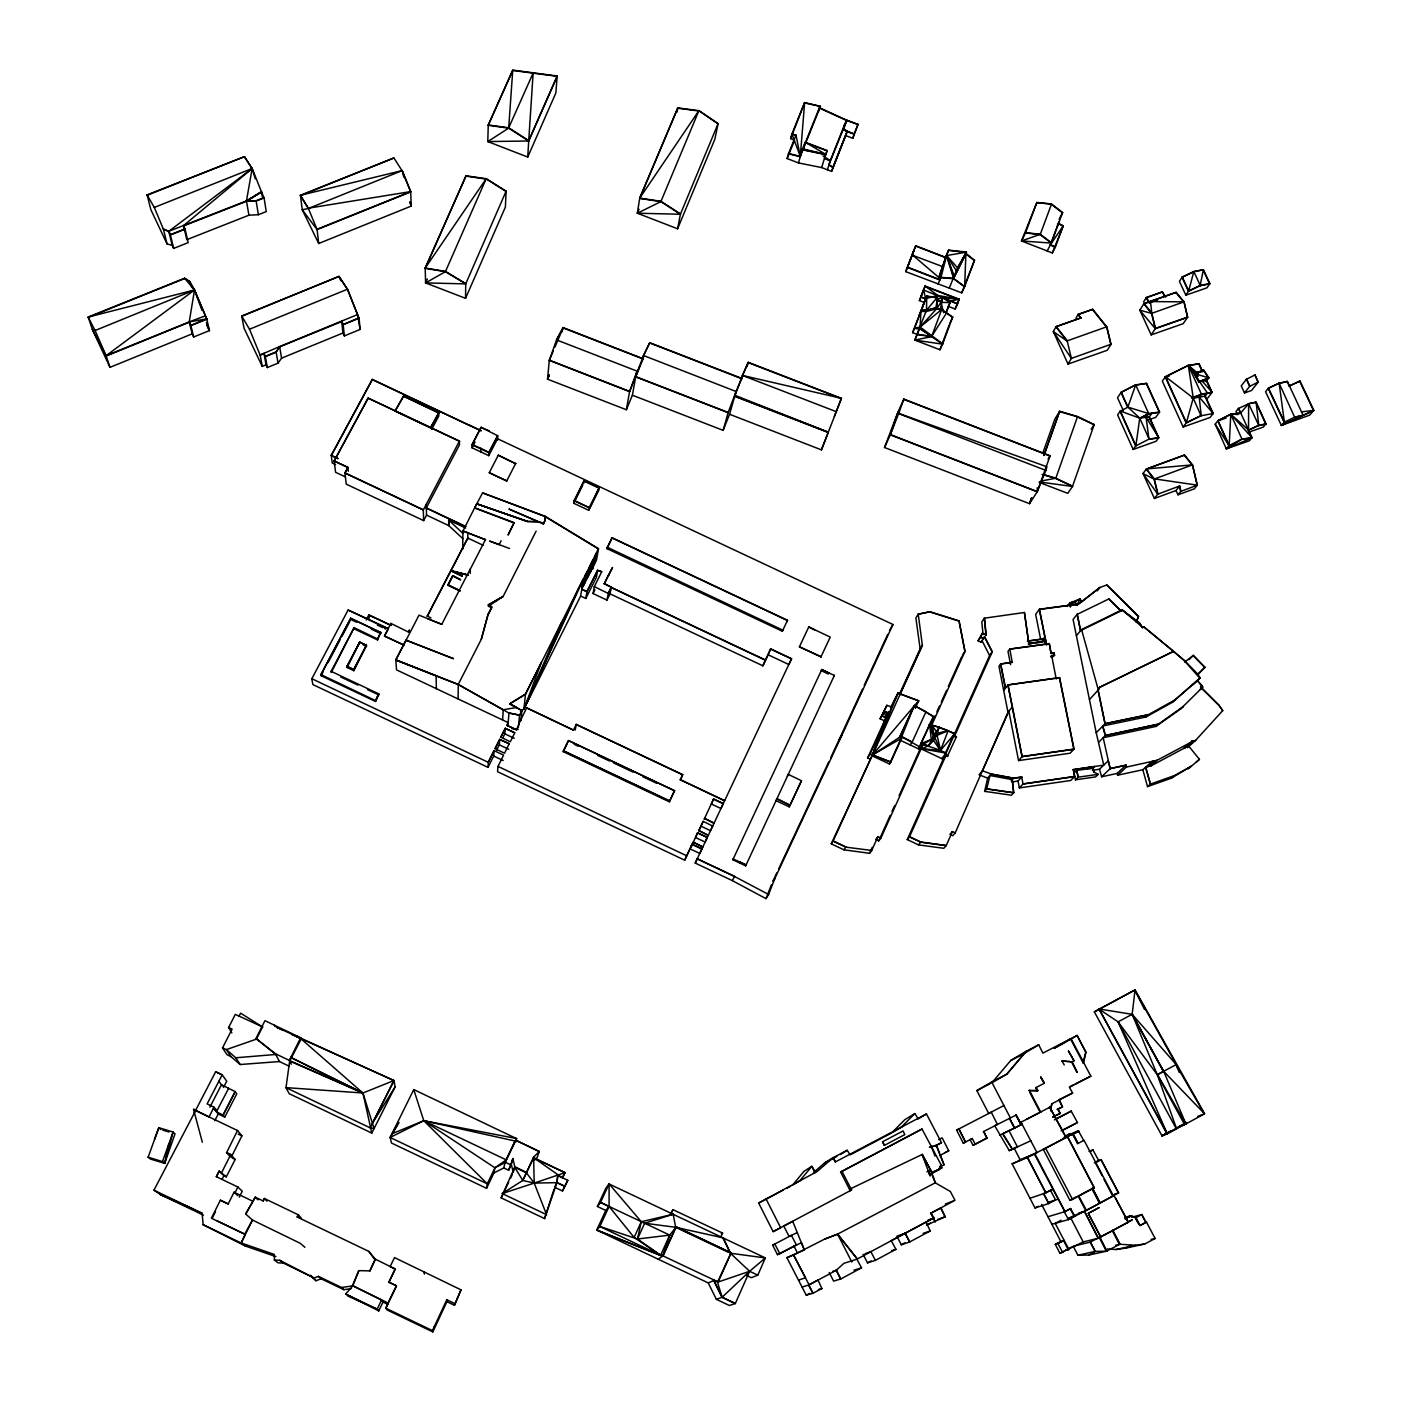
<?xml version="1.0" encoding="UTF-8"?>
<svg xmlns="http://www.w3.org/2000/svg" width="1402" height="1402" viewBox="0 0 1402 1402"><rect width="100%" height="100%" fill="white"/><g stroke="black" fill="none" stroke-linecap="round" stroke-linejoin="round"><path stroke-width="1.5" d="M460.487 579.587L452.723 575.696L460.487 579.815L452.723 575.942L447.921 584.985L460.031 590.873M952.554 317.36L941.601 309.754L936.483 309.071L937.219 297.434L926.74 296.102L912.614 332.642L916.996 334.307L926.512 310.21L937.219 297.434L936.273 299.607L941.268 301.71L942.687 297.767L959.143 299.204L957.461 304.006L942.687 297.767L957.601 303.708L955.148 309.001L948.348 306.372L946.087 312.418M459.47 441.332L368.078 398.098L459.47 441.052L459.435 444.942L426.331 507.91L465.692 526.469M458.139 698.967L458.261 684.386L481.324 639.259L487.984 615.057L491.804 607.592L488.334 606.295L488.404 604.718L503.143 596.446L536.142 531.113M506.104 191.163L465.727 283.887L445.398 271.69L425.227 268.343L466.06 175.793L486.179 178.737L506.104 191.163L505.403 207.023L465.552 298.328L425.577 282.906L425.209 268.027L466.06 175.793M462.292 576.134L450.971 570.544L468.233 575.048L450.971 570.894L462.292 576.134L450.971 570.544M462.695 549.286L462.923 530.832L485.53 539.735L462.923 531.078L474.682 507.752L514.148 522.648L508.172 534.845L514.148 522.648M465.552 298.328L465.727 283.59L445.38 271.375L425.209 268.027L486.179 178.737L506.087 191.496M467.742 539.157L467.865 532.707M481.026 430.87L372.354 379.399L331.258 455.317L332.256 463.046L335.569 464.605M921.657 309.579L926.512 310.21L926.74 296.102L918.958 315.818M842.006 734.963L892.969 624.486L497.57 438.773L488.755 455.65L472.018 447.781L472.088 444.522L481.131 427.277L497.71 435.794L488.877 452.688L472.088 444.784L481.131 427.277M470.196 573.436L470.283 568.984L441.77 624.328L419.023 615.163L395.785 660.062L458.261 684.597L503.3 709.955M454.493 1303.474L446.8 1299.724L446.923 1301.669L454.458 1305.28L460.995 1289.858L394.523 1257.594L390.106 1266.602L395.364 1269.09L388.862 1282.269L396.538 1285.949L385.865 1308.241L432.429 1330.603L432.832 1331.9L387.232 1310.011L385.883 1308.259L388.039 1303.036L352.498 1285.511L358.824 1270.633L369.707 1270.878L375.368 1259.171L395.364 1269.09M1037.252 487.773L1037.165 491.822L890.305 434.848L897.841 412.363L903.852 399.097L1050.133 455.79L1037.165 491.822L1045.857 470.406L898.612 413.625L897.841 412.363L884.522 447.501L1029.506 503.668L1037.322 491.576L890.428 434.585L884.522 447.501M474.682 507.752L482.586 492.891L545.045 516.269L598.496 548.69L596.551 559.906L581.742 589.103L586.965 591.574L585.808 598.479L580.638 596.043L583.407 578.833L525.47 694.253L509.785 703.892L521.894 710.674M488.264 124.971L487.791 141.567L527.73 157.059L555.84 93.023L557.19 75.988L512.746 70.1L488.264 124.971L508.716 127.792L528.729 140.656L527.73 157.059M480.728 451.882L480.833 448.36L472.088 444.522M482.586 492.891L545.01 516.532L598.444 548.936M964.664 286.499L965.89 253.429L974.513 260.264L964.523 286.797L953.465 278.718L940.882 277.649L939.655 275.808L938.727 277.982L939.988 279.681L907.532 267.134L905.727 271.637L961.737 292.843L964.664 286.499L953.588 278.42L941.005 277.351L939.498 276.229L946.578 255.567L966.486 252.115L964.821 255.812M481.324 639.259L488.019 614.181L487.984 615.057M489.351 430.87L481.114 427.557M488.755 455.65L488.877 452.425L497.728 435.514L497.5 440.053M489.263 472.719L506.735 480.939L489.263 472.719L498.271 455.212L515.691 463.676L498.271 455.212M512.729 70.451L508.698 128.143L487.791 141.567L528.712 140.989L557.172 76.339L512.729 70.451L488.247 125.304L508.698 128.143L528.712 140.989M1230.781 414.273L1241.962 439.089L1228.976 445.626L1217.795 420.863L1230.781 414.273L1251.986 437.634L1241.962 439.089L1226.329 448.85L1249.375 440.771L1251.986 437.634L1248.534 429.993L1230.781 414.273L1217.987 420.6L1215.201 424.158L1226.329 448.85L1229.186 445.363L1230.781 414.273L1240.717 412.942L1248.621 403.723L1256.122 402.181L1266.024 423.825L1263.29 427.084L1247.71 432.535M946.438 313.102L931.717 336.34L917.346 334.324L914.823 340.09L939.953 349.764L942.705 343.876L920.098 327.034L920.956 311.191L925.881 311.647L936.606 308.773L941.723 309.456L952.694 317.062L942.582 344.156L914.823 340.09L916.996 334.307M935.87 308.773L937.763 295.419L925.075 286.043L919.397 300.589L924.041 302.359M494.012 750.859L488.282 762.32L311.735 678.673L312.891 684.597L488.001 767.367L488.299 762.145L494.03 750.666L503.598 755.117L497.938 766.561M533.146 73.044L508.716 127.792M488.001 767.367L493.679 756.046L494.03 750.666M533.163 72.694L528.729 140.656L557.19 75.988M495.046 748.633L499.69 739.555L509.206 743.761L499.708 739.362L495.046 748.633L504.527 753.225L509.206 743.761M496.536 750.35L499.305 744.83L499.708 739.362M500.794 737.189L505.263 728.479L514.744 732.86L510.275 741.781L500.794 737.189L505.281 728.286L514.762 732.668M502.564 719.962L503.318 709.762L458.261 684.386L395.767 659.851L406.089 640.083L453.512 658.695L406.089 640.293M503.055 737.382L504.843 733.842L505.281 728.286M506.841 725.325L516.392 729.741L506.841 725.325L508.172 722.608L396.538 669.876L395.767 659.851L436.092 675.782L436.39 688.697M843.338 128.791L847.246 131.262L831.596 171.412L821.677 167.574L798.474 162.93L787.153 158.549L788.52 153.484L800.297 156.393L804.643 102.556L820.485 106.394L804.555 102.907M460.978 1289.893L454.458 1305.28M507.857 726.341L508.979 712.917L519.564 715.143L521.912 710.481L509.785 703.892M537.159 521.036L508.926 509.049L543.398 524.033L545.255 519.897L543.468 523.402L539.209 521.632L527.573 521.491L476.785 503.844L474.682 508.05L514.113 522.964M547.534 379.188L549.198 375.228L547.534 379.188L549.321 360.121L629.621 391.368L626.379 409.735L547.534 379.188L548.778 375.088M940.269 309.772L942.687 297.767L923.41 289.951L920.851 297.171L925.513 298.941M518.319 727.691L519.564 715.143L508.961 713.127L503.318 709.762L516.549 707.484L509.802 703.699L525.505 694.06L541.382 662.427L523.927 709.114L520.51 711.392M526.714 707.87L573.471 730.144L526.714 707.87L518.687 724.028M539.192 521.877L527.573 521.474L476.785 503.844L527.573 521.491M520.861 720.873L521.912 710.481M561.851 331.994L563.113 327.595L643.132 358.702M580.638 596.043L523.927 709.114L525.505 694.06M543.398 524.033L543.485 523.156M545.01 516.532L545.22 520.16M556.927 1182.657L557.768 1175.577L567.792 1180.326L562.465 1190.981L554.666 1187.266L556.962 1182.587L564.953 1186.372L556.927 1182.657L534.215 1183.095L522.788 1180.449L514.692 1167.253L501.162 1197.886L544.572 1218.583L556.927 1182.675L557.768 1175.577M881.718 715.195L884.171 711.322L887.466 712.584L872.552 754.907L899.506 737.329L901.696 738.171L872.552 754.907L887.221 716.685L884.539 720.856L880.088 718.753L882.033 715.686L886.467 717.842L887.063 713.215L889.516 711.638L872.552 754.907L831.228 843.829L843.916 849.822L869.573 853.292L871.729 850.471L845.844 847.141L833.086 841.112L871.991 755.766L889.499 764.002L890.901 761.987L870.186 753.996L867.61 757.956L869.853 759.025M573.663 503.23L584.021 480.781L599.092 487.861L598.636 490.7L588.7 510.31L573.663 503.23L582.706 485.407M1133.167 449.446L1156.072 441.297L1158.753 437.669L1149.307 416.867L1139.738 418.147L1120.268 411.031L1117.622 414.939L1133.167 449.446L1135.9 445.661L1139.738 418.147L1127.962 407.141L1121.214 392.209L1135.69 384.867L1146.573 383.377L1159.577 412.013L1155.756 417.34L1148.501 419.917M275.721 1054.392L255.935 1038.444L275.388 1053.743L289.373 1060.42L300.676 1037.725L301.22 1038.987L289.671 1061.051L285.973 1087.724L289.215 1093.7L371.793 1133.079L395.136 1086.795L393.962 1080.521L291.686 1034.448M561.326 622.751L523.927 709.114L584.932 575.766L581.707 589.331L586.93 591.802L597.602 570.491L601.738 571.718L597.638 570.246L586.965 591.574M583.618 483.637L584.021 480.781M588.7 510.31L599.092 487.861M523.927 709.114L578.185 589.173M718.122 123.551L680.391 214.243L637.349 213.227L639.715 198.12L677.797 107.884L698.897 110.67L718.122 123.551L714.845 139.254L677.587 228.789L637.349 213.227L639.032 209.249M583.53 585.563L585.195 575.241M584.126 584.389L585.791 574.049M584.844 582.952L586.982 571.665M515.358 1141.088L423.79 1120.706L390.124 1137.46L391.473 1143.016L486.564 1188.335L487.318 1183.779L494.924 1167.796L506.297 1159.892L516.584 1138.529L423.79 1120.706L391.877 1133.815L390.142 1137.548L399.044 1122.511M587.543 577.554L589.261 567.127M588.419 575.819L590.154 565.356M589.786 573.067L591.556 562.553M590.522 571.613L592.292 561.08M590.925 571.683L592.906 559.836M591.101 570.614L592.468 567.74M592.871 569.072L595.237 555.21M594.308 564.217L596.165 553.352M563.289 751.682L563.446 750.736L669.665 800.892L669.332 801.786L563.289 751.682L568.476 740.571L674.555 790.64L669.332 801.786M147.105 194.896L154.273 207.443L252.167 168.503L246.454 200.924L248.925 215.207L186.781 239.689L183.539 225.599L252.167 168.503L244.491 156.638L147.105 194.896L150.838 209.617L167.048 243.913L172.218 245.35L173.655 248.417L188.183 242.634L185.029 228.859L170.325 234.677L173.655 248.417M566.163 745.846L566.32 744.988L563.411 750.929L669.595 801.068L672.066 796.091M677.061 112.125L677.797 107.884M606.961 600.091L608.31 593.239L611.43 586.965L610.08 593.87L606.961 600.091L593.064 593.554L594.29 586.597L608.258 593.449L611.395 587.193L604.297 583.582L609.572 586.544M597.638 570.246L596.393 577.361L585.808 598.479M626.379 409.735L632.39 395.206L636.385 372.95M636.35 375.088L642.729 359.718M607.259 547.516L612.078 537.737L787.503 620.28L782.351 631.25L607.048 548.673L607.311 547.271L782.842 630.146M643.045 359.14L643.868 354.759M575.206 730.056L576.257 724.378L682.669 774.623L680.724 779.862M612.078 537.737L607.048 548.673M486.564 1188.335L493.96 1172.896L494.924 1167.796L505 1162.644L506.42 1159.384M643.448 355.793L649.757 342.701L741.798 378.4L735.997 391.771M604.209 584.021L608.556 575.065L604.262 583.81M718.052 123.884L698.897 110.67L639.715 198.12L660.92 201.31L680.461 213.91L677.587 228.789M612.446 567.687L608.521 575.293M1200.059 285.745L1203.407 269.727L1193.838 271.515L1182.236 277.018L1179.415 281.329L1185.847 295.174L1206.982 287.831L1209.856 283.607L1203.407 269.727L1193.645 271.813L1182.044 277.316L1188.475 291.213L1200.059 285.745L1209.663 283.905M162.387 1161.539L164.682 1163.38L168.836 1143.927L173.024 1131.992L175.022 1133.868L164.682 1163.38L150.452 1159.051L148.051 1157.158L162.474 1161.61L168.836 1143.927M1050.992 1107.51L1051.763 1103.847L1072.635 1093.017L1069.393 1087.304L1090.844 1076.158L1071.005 1038.602L1042.878 1053.112L1038.724 1044.788L1026.194 1051.255L1006.706 1074.247M609.046 1183.954L765.369 1257.944L749.614 1271.281L735.296 1303.562L722.03 1297.271L713.828 1280.499L718.157 1281.971L731.108 1252.88L676.272 1226.89L669.735 1235.109L660.622 1255.263L637.472 1239.017L641.275 1221.72L609.099 1183.884L605.804 1188.335L597.41 1206.491L605.769 1210.452L609.099 1206.456L609.099 1183.884L600.494 1202.478L597.41 1206.491M946.35 755.152L943.178 759.253L920.343 748.51L940.427 750.526L933.364 740.221L931.261 739.502L923.41 744.269L920.343 748.51L946.035 753.102L954.762 733.719L948.12 730.705L938.989 727.235L928.439 745.759L921.044 743.551L929.684 724.396L938.989 727.235C937.114 736.593 931.016 747.424 920.343 748.51L899.085 795.688M493.96 1172.896L503.791 1167.954L505.123 1162.1L515.585 1140.159L539.279 1151.48L537.071 1157.631L534.477 1160.208M1012.191 779.81L1013.593 792.849L986.71 788.993L989.952 775.516L1012.349 779.635L1013.751 792.673L1011.403 795.197L984.625 791.359L987.691 778.11L991.267 773.974L1013.716 778.128L1021.778 776.971L1022.969 784.051L1074.563 776.62L1073.336 769.558L1094.822 766.473L1092.877 768.384L1093.77 771.959L1098.222 774.342L1095.575 776.901L1075.474 779.81L1073.336 769.558M515.34 1141.158L515.585 1140.159L539.244 1151.55M503.791 1167.954L508.611 1170.232L512.869 1158.56L514.814 1166.814L513.272 1172.458L511.344 1164.501L512.869 1158.56M515.656 1142.262L516.584 1138.529M949.277 288.023L957.601 267.852L946.578 255.567L941.005 277.351L938.043 284.133M1209.856 283.607L1200.252 285.447L1193.838 271.515L1188.668 290.933L1185.847 295.174M787.153 158.549L794.601 140.165L790.64 138.623L791.867 134.031L796.003 135.048L800.297 156.393L820.485 106.394M164.682 1163.38L173.112 1132.062L158.776 1127.664L148.139 1157.246M1082.905 1062.891L1085.796 1052.219L1077.192 1035.447L1070.339 1038.987M1083.641 1062.523L1085.972 1052.131L1076.999 1035.552M1206.561 380.888L1211.906 392.578C1204.879 392.963 1173.982 402.304 1205.247 396.047L1213.168 413.485L1200.988 415.781L1186.197 422.966L1165.29 376.91L1188.37 365.396L1193.242 398.028L1186.39 422.703L1183.148 426.997L1162.328 381.151L1165.483 376.647L1188.37 365.396L1199.061 363.749L1202.671 371.653L1194.381 373.195M632.39 395.206L723.134 430.361L728.164 412.433L635.737 376.612L643.5 355.512L649.757 342.701M798.474 162.93L802.522 148.822L825.655 154.343L821.677 167.574M803.486 148.489L805.256 142.215L827.215 150.557L824.551 158.023L830.229 160.599L827.425 169.8M723.134 430.361L729.566 414.273L736.085 391.491L643.5 355.512M741.36 379.486L742.867 374.649M818.137 112.195L819.416 107.709L846.44 120.029L830.142 160.932L824.446 158.356M746.968 366.693L748.23 362.312L841.428 398.326L836.17 411.96M890.305 434.848L898.735 413.362L1046.926 466.796L1045.857 470.406M939.533 276.106L945.789 257.39L915.734 245.753L905.727 271.637M843.04 129.72L844.617 124.603M844.092 127.67L846.861 120.169L858.042 124.27L852.802 138.325L845.862 135.644M831.596 171.412L847.246 131.262M852.802 138.325L854.239 133.838L844.442 130.228M938.727 277.982L942.424 266.538L912.159 255.129L913.876 250.345L907.409 267.431L939.866 279.979M544.572 1218.583L554.035 1189.211M514.692 1167.253L526.398 1172.826L534.215 1183.095L546.605 1214.71L502.231 1193.558L522.788 1180.449L533.934 1156.79L539.279 1151.48M533.934 1156.79L522.788 1180.449M605.769 1210.452L596.744 1230.045L662.638 1256.21L669.735 1235.109L600.529 1202.408L609.046 1206.509M1135.69 384.867L1127.786 407.404L1121.039 392.49L1135.69 384.867L1148.729 413.625L1146.117 417.305L1148.957 439.317L1158.56 437.932L1149.132 417.13M1039.46 481.973L1072.477 486.459L1094.226 424.561L1077.63 416.552L1059.684 411.277L1054.882 419.04L1042.93 452.723M1043.912 455.492L1059.509 411.54L1077.455 416.832L1094.051 424.824M1044.069 455.229L1059.684 411.277M639.873 365.571L629.586 391.649L549.304 360.402L556.524 339.897L563.113 327.595M898.612 413.625L903.852 399.097M432.429 1330.603L446.8 1299.724M432.832 1331.9L446.923 1301.669M923.515 290.302L925.075 286.043L959.143 299.204L955.148 309.001M154.535 1139.581L158.864 1127.734L160.844 1129.539M629.621 391.368L637.051 371.127L556.524 339.897L563.096 327.893L641.082 358.211M724.536 800.805L680.233 779.687L724.606 800.647M1047.189 250.958L1051.447 242.756L1040.302 234.309L1025.616 232.627L1021.515 240.969L1051.29 243.072L1062.611 212.526L1051.535 204.026L1036.867 202.449L1021.515 240.969L1052.324 252.956L1055.408 247.085L1050.484 244.614L1058.37 223.304L1063.277 225.775L1055.25 247.4L1050.326 244.929M1052.324 252.956L1063.277 225.775L1050.484 244.614M1136.268 622.085L1138.494 616.319L1106.809 584.967L1099.851 587.561L1082.326 601.072M1136.444 621.875L1138.494 616.319M912.614 332.642L914.577 328.121L920.098 327.034L941.723 309.456L931.594 336.62L914.823 340.09M946.122 313.067L950.048 302.639L942.687 297.767L936.396 299.327L941.005 302.289L950.048 302.639M939.953 349.764L949.136 325.159M1036.867 202.449L1025.458 232.942L1040.144 234.625L1051.29 243.072M919.502 328.594L914.577 328.121L919.624 328.243L931.717 336.34L919.502 328.594L917.223 334.622L931.594 336.62L942.582 344.156M961.737 292.843L974.513 260.264M736.085 391.491L728.094 412.696L635.684 376.893M920.956 311.191L914.454 328.401L919.379 328.874M912.159 255.129L915.734 245.753M915.611 246.069L945.667 257.688L946.578 255.567L953.588 278.42L965.89 253.429L957.601 267.852L966.486 252.115L948.646 250.117L942.424 266.538M920.921 743.726L940.567 750.333L948.12 730.705L937.658 733.176L931.909 725.307M821.432 449.867L836.275 411.68L742.499 375.456L734.718 396.047L828.319 432.219L821.432 449.867L729.566 414.273M907.409 267.431L912.281 254.831L938.919 277.491M920.851 297.171L923.638 290.004L925.635 298.661L937.763 295.419L959.143 299.204L950.766 301.062L948.348 306.372M768.541 894.634L774.833 878.528L773.028 881.42M834.348 416.464L841.428 398.326L742.499 375.456L748.23 362.312M732.317 880.614L734.63 876.373L697.215 858.725L695.234 863.089L732.317 880.614L766 898.647L771.398 884.785M843.233 129.124L847.141 131.595L832.806 167.486L828.88 165.015M858.042 124.27L854.133 134.171L847.141 131.595M886.853 705.381L891.654 706.958L872.552 754.907L918.696 700.702L897.946 693.096M846.861 120.169L828.985 164.7L832.911 167.153M804.625 144.459L819.416 107.709M790.64 138.623L804.643 102.556L791.779 134.364L796.003 135.048L788.432 153.817L800.209 156.726M938.884 1169.636L941.022 1164.659L922.008 1129.048L841.866 1171.353M832.823 1157.842L835.399 1161.908L833.209 1157.596L817.051 1171.581L758.657 1203.039L773.133 1231.639L851.592 1189.965L850.891 1188.598L922.341 1154.389L932.19 1173.211L939.042 1169.566L941.022 1164.659M827.215 150.557L825.568 154.676L802.154 149.786L802.522 148.822M802.417 149.155L805.256 142.215L825.655 154.343L802.259 149.436M698.897 110.67L660.868 201.625L637.349 213.227M381.309 1299.812L383.009 1302.072L378.733 1310.905L345.646 1294.011L352.796 1285.827L358.824 1270.633M549.304 360.402L553.352 350.833M554.982 347.013L563.096 327.893M610.08 593.87L762.916 665.827L765.404 659.991L611.342 587.385M768.156 654.787L770.679 648.863L791.552 658.695L788.87 664.548L768.156 654.787L762.916 665.827M919.397 300.589L920.974 296.873L925.635 298.661M782.351 631.25L782.929 629.919M955.165 832.998L1007.968 712.304L1012.402 706.871M786.925 621.629L787.503 620.28M945.894 256.478L948.646 250.117M742.429 375.736L748.142 362.592L841.323 398.606M701.806 848.981L692.045 844.355L690.082 848.876L699.773 853.45L701.876 848.823L692.115 844.197L686.647 855.763L497.955 766.386L497.57 771.713L684.719 860.197L686.717 855.606M692.465 843.829L691.151 846.843L697.618 832.788L707.291 837.362L705.136 842.076L695.55 837.555L697.618 832.788M708.29 835.241L698.809 830.58L708.185 835.452M699.318 829.879L703.156 821.362L712.637 826.023M713.6 798.982L711.392 804.012L720.961 808.533L723.239 803.539L713.6 798.982L704.119 819.399M746.53 1275.417L751.332 1277.695L757.799 1275.154L765.369 1257.944L730.389 1253.23L722.801 1237.791L675.694 1227.311L644.675 1223.227L637.472 1239.017L599.881 1226.452L596.744 1230.045L708.255 1282.935L716.352 1299.339L729.338 1305.49L735.384 1303.545L722.118 1297.236L713.741 1280.534M486.179 178.737L445.398 271.69L425.577 282.906L427.33 278.945M720.821 1236.932L722.591 1233.077L672.96 1209.646L670.244 1214.272M716.352 1299.339L722.118 1297.236L717.509 1282.234L731.108 1252.88L676.202 1226.943L663.076 1255.929L658.151 1259.171M936.816 309.001L941.39 301.43L936.396 299.327M907.252 839.588L909.618 836.714L920.869 842.041L946.315 845.494L943.791 848.298L918.468 844.88L907.252 839.588L943.178 759.253M953.465 736.26L989.602 655.488L992.301 651.772L984.625 636.718L981.172 642.256L978.053 640.802L982.381 633.248L986.149 635.018L982.241 633.459M954.114 737.049L992.301 651.772M947.191 756.712L956.444 736.663L953.483 735.402L944.913 754.556L947.892 755.818L945.702 756.011L909.477 836.871L920.746 842.199L946.175 845.651L952.501 831.509L949.943 834.383L952.729 835.715L955.305 832.841L952.344 831.666M982.381 633.248L980.559 637.209L983.696 638.681L984.625 636.718M981.172 642.256L981.943 640.521L989.602 655.488M670.454 1215.289L673.03 1209.593M662.638 1256.21L675.694 1227.311L673.17 1214.255L641.275 1221.72L634.107 1237.423L660.552 1255.298M869.573 853.292L872.237 847.386M871.606 850.628L877.967 836.626L875.777 839.5L878.721 840.885L880.929 838.028L922.726 745.216L920.571 744.199L921.99 742.236M889.499 764.002L900.259 740.274L918.485 748.843L919.887 745.741M918.485 748.843L933.574 716.527L914.297 705.486L899.506 737.329L900.505 735.875L912.211 742.008L926.021 711.655L914.157 705.679M878.721 840.885L890.235 815.333M892.005 811.408L894.669 805.502M931.576 723.607L935.099 715.774M936.869 711.848L939.515 705.977M941.285 702.052L946.578 690.31M948.348 686.384L961.579 657.012M931.208 726.289L965.032 651.317L959.021 620.841L930.017 611.745L918.222 614.111L915.892 618.002L920.133 648.793L899.383 694.305M901.696 738.171L890.778 762.162L870.064 754.188L889.516 711.638L887.343 712.759L884.049 711.515L886.975 705.188L880.088 718.753M915.331 708.045L918.696 700.702L917.206 702.91M899.698 694.919L922.358 645.253L918.222 614.111M702.7 847.088L693.184 842.146L702.805 846.878M712.707 825.866L710.499 830.685L701.035 826.216M713.933 823.307L704.435 818.347L714.021 823.079M867.61 757.956L884.539 720.856M890.55 707.695L898.069 692.903L900.417 693.797L899.821 694.726M830.632 757.921L862.44 689.206M864.245 685.298L887.711 634.423M799.403 646.83L821.029 656.767L799.403 646.83L808.779 626.922L830.229 637.104L820.924 656.977M808.779 626.922L814.527 629.919M949.89 323.108L952.694 317.062M789.203 806.851L790.15 805.186L777.076 798.719L776.025 800.63L789.203 806.851L801.488 780.721L788.362 774.43M801.488 780.721L790.045 805.361L776.971 798.877M821.817 669.473L821.221 670.647L828.337 674.012L828.88 672.96L821.817 669.473L732.843 859.759L745.671 865.84L834.383 675.396L821.712 669.665M1071.829 604.893L1070.462 606.628L1069.884 602.807L1074.966 601.686L1077.087 605.156L1079.978 598.934L1081.853 601.651L1077.087 605.156L1069.884 602.807L1067.097 606.4M773.098 880.807L776.813 872.885M778.671 868.925L828.775 761.882M774.745 878.686L842.129 734.771L838.992 740.081M562.553 1177.4L564.971 1172.65L533.584 1157.789L564.971 1172.65L562.482 1177.925L533.619 1157.719L534.215 1183.095L502.231 1193.558M562.465 1190.981L567.792 1180.326M695.234 863.089L791.552 658.695M684.719 860.197L690.082 848.876M698.739 830.738L703.156 821.362M672.294 795.442L674.555 790.64M501.162 1197.886L508.611 1182.236M510.486 1178.328L512.343 1174.42M770.679 648.863L765.317 660.202L611.307 587.613M883.803 711.883L881.911 715.879L886.344 718.034M882.033 715.686L883.926 711.708L887.063 713.215M680.18 779.862L682.669 774.623M515.568 1140.247L505.106 1162.17L510.03 1164.519M508.611 1170.232L511.344 1164.501M370.198 1127.874L393.962 1080.521L362.925 1092.999L285.92 1087.619L370.198 1127.874L374.054 1128.522L362.925 1092.999L301.22 1038.987M388.862 1282.269L395.171 1268.652M388.039 1303.036L396.398 1285.687L388.704 1281.989M566.285 745.181L568.476 740.571L674.502 790.816M368.831 1251.408L297.189 1217.024L298.398 1214.833L264.365 1198.482L263.155 1200.971L255.252 1197.15L245.648 1213.974L252.43 1220.02L241.197 1242.996L203.045 1224.665L245.473 1246.08L275.931 1256.613M371.793 1133.079L362.925 1092.999L289.846 1060.683L291.003 1056.985M252.483 1220.073L244.754 1234.093L212.035 1218.566L215.505 1211.538M573.471 730.144L576.257 724.378M516.567 1138.599L413.765 1089.564L391.894 1133.903L397.309 1124.93M965.89 253.429L953.973 277.403L946.578 255.567L956.462 270.866L965.89 253.429L954.324 276.492L946.578 255.567M231.12 1157.509L241.898 1135.865L237.551 1130.503L226.598 1152.654L230.804 1154.705M369.9 1271.176L375.368 1259.171M584.897 576.012L598.496 548.69M516.392 729.741L519.161 724.063M594.238 586.807L601.738 571.718M593.064 593.554L594.904 589.856M608.468 575.486L612.499 567.46M245.718 1214.027L255.304 1197.203L257.95 1199.849M1036.726 202.764L1051.535 204.026L1040.302 234.309L1021.515 240.969M252.272 1200.988L234.046 1192.208L228.211 1203.967L220.377 1200.2L211.422 1218.11M578.15 589.401L583.355 579.061M255.988 1038.549L264.943 1020.674L300.729 1037.831M239.304 1197.098L242.266 1191.244L237.937 1187.056L216.329 1176.681L219.168 1171.143L226.3 1176.839L235.185 1159.454L230.734 1154.635L226.528 1152.584L229.981 1156.299M501.127 540.751L499.147 544.624L489.613 541.067L509.487 548.48M222.042 1179.31L223.899 1175.682L219.168 1171.143M488.019 614.409L491.857 606.698L488.404 604.718M219.238 1171.213L216.329 1176.681M221.726 1172.422L230.734 1154.635M214.751 1120.741L218.239 1113.977L213.472 1108.246L209.056 1116.921L193.564 1109.438L202.326 1142.209M218.239 1113.977L224.793 1117.114L236.78 1093.823L235.168 1091.58L228.526 1088.338M297.189 1217.024L298.346 1214.763L301.465 1218.426M1059.123 219.29L1062.611 212.526M1121.915 609.975L1139.756 623.592L1142.525 627.693L1143.892 626.904L1173.527 651.334L1099.799 687.155L1098.309 689.907L1081.555 629.48L1076.403 635.737M506.735 480.939L515.708 463.414M470.283 569.212L485.53 539.49M195.772 1109.841L193.564 1109.438L195.842 1109.928L215.663 1071.741L222.182 1074.843L207.128 1103.917L214.085 1107.282M209.879 1107.159L221.481 1084.745L228.421 1088.197M223.496 1087.461L226.738 1081.187L222.182 1074.843M213.542 1108.334L214.015 1107.194L216.942 1110.734M1057.476 225.021L1059.299 221.498M408.525 632.074L409.366 630.217L408.525 632.074L390.878 623.417L384.534 635.842M467.76 538.28L427.207 616.354L467.777 538.035L483.322 545.378M459.786 590.855L447.921 585.265L451.759 577.904M228.596 1027.561L235.308 1014.382L262.63 1026.947L256.338 1039.162L226.388 1049.607L230.944 1056.582L240.145 1064.521L279.454 1061.559L289.198 1066.203M222.515 1047.89L232.119 1029.103L228.526 1027.456L231.838 1032.906M262.192 1026.106L262.682 1027.053L240.618 1013.155L239.076 1016.117M203.448 1215.183L160.108 1194.399L153.957 1190.175L195.912 1110.016M194.352 1112.347L195.684 1109.753M375.543 701.473L378.785 693.885L331.047 671.295L331.258 672.487L354.093 627.658L377.471 638.909L380.748 632.425L350.693 618.229L320.9 674.555L321.111 675.746L375.543 701.473L378.785 693.885L375.438 700.562L320.9 674.555M263.155 1200.971L264.365 1198.482L266.923 1201.146M354.25 628.902L377.576 639.925L380.748 632.425M384.551 636.105L403.829 645.06L384.551 636.105L388.284 628.99L348.117 610.01L311.77 678.866M592.433 567.968L593.361 566.163M732.843 859.759L733.316 858.848M459.47 441.052L423.299 510.013L344.962 473.105L347.941 467.585L334.167 461.1L368.095 398.378M346.977 666.3L359.718 642.063L366.448 645.235L353.882 670.699L347.153 667.51L346.977 666.3L353.707 669.49L353.882 670.699M368.078 398.098L334.132 460.837L347.906 467.322L344.927 472.842L346.241 484.163L423.649 520.615L426.541 515.112L426.208 504.212M347.153 667.51L359.718 642.063M353.707 669.49L366.448 645.235M472.018 447.781L475.015 442.051M331.082 671.505L354.093 627.658M366.22 620.052L368.831 614.83L391.018 625.274L390.878 623.417M447.921 585.265L452.723 575.696M320.935 674.765L350.71 618.457L380.766 632.653M321.111 675.746L323.091 671.996M328.05 662.62L339.95 640.118M341.93 636.368L349.869 621.384M234.888 1192.997L237.937 1187.056M833.769 676.57L834.383 675.396M431.658 429.415L438.826 415.938L438.773 412.731L403.461 396.135L395.136 411.154L430.554 427.89L438.773 413.012L403.461 396.135M1099.799 687.155L1098.169 690.064L1105.127 723.607L1096.224 732.755L1103.76 765.124L1073.178 769.733M372.354 379.399L331.293 455.58L337.987 458.717M739.8 863.054L740.256 862.23L746.197 864.911L745.671 865.84M787.363 776.252L788.45 774.237M430.554 427.61L438.773 412.731M403.478 396.415L395.119 410.821M1078.191 314.346L1080.977 317.886L1056.144 326.543L1053.305 331.573L1068.009 364.064L1107.265 350.272L1111.032 344.244L1106.739 326.806L1092.719 309.299L1078.191 314.346L1075.895 318.307M889.516 630.514L892.969 624.486M1111.032 344.244L1071.373 358.404L1053.305 331.573L1066.992 340.931L1106.739 326.806L1110.857 344.524M1066.992 340.931L1055.986 326.824L1080.977 317.886M1080.819 318.166L1078.015 314.644L1092.719 309.299M1068.009 364.064L1071.549 358.123M918.082 614.321L930.017 611.745M395.136 1086.795L372.476 1123.16L393.98 1080.627L277.088 1027.456M920.133 648.793L922.481 645.043L872.552 754.907L898.069 692.903L891.654 706.958M766 898.647L768.629 894.494L734.56 876.513L697.144 858.883M1143.524 302.008L1146.398 297.487L1162.451 291.879L1165.588 297.171M1143.997 303.533L1139.808 310.157L1151.182 334.885L1183.2 323.669L1187.687 317.097L1184.024 301.833L1176.173 292.335L1143.997 303.533L1151.761 313.102L1155.476 328.383L1151.182 334.885M1048.048 459.05L1050.133 455.79M1150.288 301.57L1184.024 301.833L1187.494 317.395L1155.283 328.681L1139.808 310.157L1151.568 313.4L1155.283 328.681M1077.455 416.832L1055.829 478.205L1041.458 480.974M1149.342 303.077L1146.205 297.767L1162.451 291.879M1184.024 301.833L1151.568 313.4L1143.822 303.831L1176.173 292.335M964.891 651.527L959.021 620.841M1091.124 429.24L1094.226 424.561M267.344 367.552L265.329 356.353L276.124 351.884L279.646 346.574L357.58 314.574L347.486 289.215L339.091 276.369L241.687 316.028L244.088 328.331L262.244 366.378L266.047 364.818L263.962 353.322L279.646 346.574L281.557 358.176L278.017 363.153L267.344 367.552L266.047 364.818M1121.214 392.209L1117.534 397.747L1123.388 410.733M915.453 707.852L916.33 706.555M900.259 740.274L914.297 705.486L900.382 736.05L919.887 746.898M1137.32 384.902L1146.573 383.377M831.228 843.829L833.191 840.955L845.949 846.983L843.916 849.822M962.455 655.049L965.032 651.317M978.053 640.802L980.699 636.999L983.836 638.471M1159.577 412.013L1148.729 413.625L1139.563 418.409L1148.536 413.888L1159.401 412.276L1146.398 383.657M910.143 744.918L912.211 742.008M933.574 716.527L929.193 725.097L930.63 723.064M1148.729 417.708L1151.971 413.152M1188.16 365.659L1199.061 363.749M929.561 724.571L938.989 727.235M986.009 635.229L984.327 618.194L1024.441 612.499L1028.77 643.36L1044.508 641.205M1195.853 373.125L1203.775 370.128L1208.857 377.821L1206.123 381.484M1198.482 382.185L1208.857 377.821L1195.959 374.071M938.849 727.41L948.12 730.705L936.571 735.594L934.258 734.806L929.684 724.396L931.261 739.502L921.044 743.551M1049.292 643.588L1051.079 653.42L1049.292 643.588L1009.773 649.003L1007.985 651.404L1010.597 664.671M1077.087 605.156L1077.945 604.069L1039.46 609.239L1035.64 614.339L1040.705 639.557M1199.183 397.029L1201.409 394.067L1212.099 392.315L1206.772 380.625L1198.675 381.905L1194.574 372.914L1188.37 365.396L1201.409 394.067L1193.242 398.028L1165.483 376.647L1186.39 422.703L1201.199 415.518L1199.183 397.029L1213.168 413.485L1210.066 417.463L1183.148 426.997M1005.374 688.277L1000.572 664.092L1012.419 662.27L1000.713 663.882L998.943 666.265L1007.968 712.304M1204.721 396.731L1207.472 393.068L1188.37 365.396L1198.395 373.703M1207.648 398.203L1212.099 392.315L1202.338 381.221M952.466 736.733L954.762 733.719L940.567 750.333L934.696 737.277L932.05 725.114M1024.441 612.499L1028.314 640.048L1027.438 641.205L1043.176 639.049M1200.988 415.781L1193.242 398.028M955.743 737.575L956.444 736.663M1177.978 494.818L1194.364 488.807L1197.343 485.145L1192.489 464.868L1154.056 479.098L1157.737 494.187L1179.66 485.968L1180.922 491.191L1177.978 494.818L1175.998 490.525L1179.66 485.968M1045.384 644.499L1044.683 641.012L1028.279 643.991L1032.205 643.448M941.793 758.605L946.175 752.909L940.427 750.526M1184.55 455.054L1146.433 468.951L1142.998 473.561L1154.056 479.098L1146.24 469.214L1184.55 455.054L1192.489 464.868L1197.15 485.39M1042.369 640.083L1044.981 636.718M1003.674 690.432L1008.056 684.824L1059.614 677.657L1074.037 749.089L1070.059 753.225L1018.553 760.585L1008.862 711.217L982.452 770.82L991.267 773.974M1157.737 494.187L1142.998 473.561L1154.389 498.464L1157.929 493.942L1154.249 478.853L1146.433 468.951L1192.489 464.868M1074.791 601.896L1079.978 598.934L1069.726 603.035L1070.304 606.838M1045.612 639.82L1044.017 641.836L1043.333 638.839L1027.596 640.994M1244.468 392.946L1249.865 386.128L1246.588 379.031L1241.243 385.865L1244.468 392.946L1251.53 390.492L1258.242 382.045L1254.965 374.947L1258.032 382.308M1097.205 590.873L1100.027 587.35L1081.678 601.879L1079.803 599.162M1237.423 414.641L1236.003 411.54L1238.614 408.262L1240.717 412.942L1236.389 414.589M1106.809 584.967L1138.319 616.529M1266.024 423.825L1258.768 425.367L1248.621 403.723L1256.122 402.181L1258.768 425.367L1248.323 430.256L1251.776 437.88L1226.329 448.85M1301.547 411.873L1313.832 410.383L1302.861 415.43L1294.712 417.34L1279.132 383.184L1268.495 388.126L1265.568 391.736L1281.375 425.419L1309.661 415.15L1313.832 410.383L1299.987 381.029L1289.174 386.041L1287.334 381.362L1303.071 415.167L1281.375 425.419L1284.337 421.967L1279.132 383.184L1287.334 381.362M1053.182 654.068L1054.216 652.806L1053.656 656.416L1050.624 656.819L1051.658 655.558L1056.232 679.024M1303.071 415.167L1294.922 417.077L1284.109 422.23L1268.267 388.389L1279.132 383.184M1142.525 627.693L1139.949 623.382L1122.108 609.747L1121.162 610.869L1108.807 598.969L1120.969 611.079M1248.323 430.256L1258.768 425.367M799.981 1180.589L811.846 1166.306L815.053 1172.65M1289.174 386.041L1299.987 381.029M1059.439 677.867L1073.862 749.281L1022.005 756.694L1007.898 685.035L1059.614 677.657M918.468 844.88L920.869 842.041M1010.719 1060.525L991.81 1082.87L1006.864 1074.142L1026.352 1051.149L1010.719 1060.525L1022.759 1054.322M982.609 770.644L979.069 774.798L987.691 778.11M984.625 791.359L986.85 788.835L1013.751 792.673M1018.553 760.585L1022.181 756.519L1074.037 749.089M1143.892 626.904L1184.427 660.43L1198.149 674.502L1200.077 677.955L1192.541 685.175M920.098 327.034L936.606 308.773M1011.175 780.914L1013.716 778.128M1200.673 686.892L1218.496 704.645L1222.719 710.656L1195.363 740.624L1191.42 741.465L1191.7 742.464M1089.442 699.58L1098.485 689.714M1011.999 781.93L1018.01 781.054L1021.778 776.971M1019.359 787.924L1023.127 783.876L1074.738 776.445L1070.655 780.493L1019.359 787.924L1018.01 781.054M1173.527 651.334L1184.217 660.64L1199.867 678.165M1197.413 675.028L1204.966 667.282L1193.365 655.365L1184.69 662.059M1098.817 742.149L1105.477 735.437L1158.438 724.063L1155.949 726.429L1103.199 737.732L1110.104 768.682L1125.841 765.282M893.109 1131.519L904.816 1119.672L914.84 1113.574L917.942 1118.428M901.223 1127.278L914.84 1113.574M1074.107 772.958L1078.191 768.857M1189.001 659.711L1193.365 655.365M1155.949 726.429L1180.712 708.886L1202.723 687.103L1197.466 680.461L1172.317 702.367L1145.784 717.053L1102.831 725.973L1105.477 735.437M1075.474 779.81L1078.313 777.006L1076.683 770.381L1093.052 768.208L1093.77 771.959M1087.724 768.909L1089.424 767.245M1089.74 768.647L1091.475 766.947M1090.721 768.524L1092.456 766.806M1091.615 768.401L1093.367 766.684M1145.784 717.053L1148.22 714.669L1105.127 723.607M1099.518 769.225L1108.176 760.848L1110.296 768.506L1101.604 776.796L1099.518 769.225L1092.403 770.311M1197.711 674.274L1204.966 667.282M1172.317 702.367L1174.841 699.948L1148.028 714.862L1104.951 723.8L1097.976 690.257M1202.513 687.313L1201.532 684.807M1200.13 689.556L1202.723 687.103M722.118 1297.236L749.614 1271.281L730.389 1253.23L723.59 1238.159M1180.712 708.886L1183.27 706.485L1158.245 724.256L1105.284 735.612L1102.638 726.166M1101.604 776.796L1117.149 773.413L1126.034 765.106L1126.349 767.087L1157.193 760.27L1190.28 742.622L1183.656 748.475L1150.849 765.983L1145.732 767.087L1150.499 784.033L1147.537 786.627L1142.823 769.733L1152.286 761.321M1117.149 773.413L1117.639 775.201L1126.542 766.894M1146.976 766.824L1153.285 761.111M1148.816 766.421L1155.143 760.708M1149.71 766.228L1156.37 760.445M1150.849 765.983L1157.193 760.27M1222.719 710.656L1218.496 704.645M1191.42 741.465L1195.573 740.431L1187.406 747.634M1183.656 748.475L1193.505 740.887M1187.249 746.67L1193.891 740.799M1174.648 700.141L1200.077 677.955M813.563 1172.528L824.516 1163.012L833.209 1157.596M1147.537 786.627L1171.336 778.198L1174.403 775.569L1150.306 784.191L1145.539 767.262M1171.336 778.198L1191.349 766.175L1174.21 775.727M1196.292 762.057L1199.446 759.358L1188.896 746.302L1184.988 747.161L1185.268 748.125M1188.213 768.857L1199.446 759.358M167.048 243.913L163.333 228.894L168.783 231.295L252.167 168.503L261.526 191.934L246.524 201.257L183.627 225.915M106.096 355.705L194.51 289.986L189.498 281.346L184.591 278.227L88.168 317.062L92.339 329.435L109.987 367.342L192.179 333.851L189.235 321.899L194.51 289.986L184.591 278.227L189.585 281.644L194.58 290.302L206.83 319.183L190.882 325.65L189.235 321.899L106.096 355.705L109.987 367.342M1082.502 600.845L1077.77 604.28L1039.285 609.449L1046.155 643.536M489.981 605.208L503.143 596.446L488.387 604.945M840.306 1154.547L847.229 1150.271L849.787 1154.337M800.454 1180.309L792.498 1185.216L803.977 1171.318L811.846 1166.306L815.421 1172.422M721.294 1233.848L722.591 1233.077M1024.512 1053.27L1038.724 1044.788M1094.331 1011.841L1135.042 989.917L1132.168 1014.329L1157.298 1074.721L1176.611 1128.838L1167.147 1133.973L1098.958 1009.072L1118.095 1021.83L1167.358 1133.903L1161.995 1135.865L1094.331 1011.841L1135.042 989.917L1204.581 1113.784L1185.706 1124.053M893.249 1132.045L901.801 1126.928M917.504 1119.269L926.442 1113.959L941.478 1142.665L934.854 1146.188L936.483 1145.329L944.019 1164.852L941.145 1166.376L941.881 1167.866L936.273 1170.845M882.559 1141.789L884.417 1145.346L882.559 1141.789L903.081 1130.941L904.816 1134.568M1003.92 1105.495L988.708 1113.486L976.843 1090.581L991.67 1081.976L1010.404 1117.972L994.719 1125.771L1009.282 1150.621L1012.507 1149.219L1002.781 1133.71L1022.233 1124.194M1071.005 1038.602L1054.164 1048.31L1059.018 1045.804M904.29 1134.866L884.417 1145.346M1060.648 1044.963L1077.192 1035.447M840.622 1172.072L841.989 1171.301L851.592 1189.965L850.208 1190.684L840.622 1172.072L922.008 1129.048M857.411 1258.961L837.572 1234.146L824.516 1239.175M1115.677 1245.221L1120.075 1244.24L1112.802 1230.413L1131.94 1219.95M1061.98 1061.016L1072.004 1061.805L1076.981 1072.109L1072.004 1061.805L1061.98 1061.016L1064.241 1064.924M1171.599 1130.625L1161.995 1135.865L1184.55 1124.492L1157.298 1074.721L1118.095 1021.83L1132.168 1014.329L1176.208 1064.539L1157.509 1074.633L1185.917 1123.983L1179.275 1126.437M1175.437 1128.522L1186.67 1122.389M1171.266 1130.801L1161.995 1135.865L1184.339 1124.562M1040.67 1077.122L1044.35 1083.255L1040.845 1077.034L1044.175 1083.343L1035.833 1087.672L1037.34 1090.861L1035.833 1087.672M1074.02 1060.771L1068.464 1051.009L1074.02 1060.771L1071.706 1061.98L1076.981 1072.109M817.594 1280.236L808.726 1285.003L812.985 1293.275L821.87 1288.508L818.032 1280.096M933.259 1218.145L935.309 1222.018L930.805 1213.221L940.549 1207.998L945.193 1216.743L926.494 1225.173L930.332 1223.122M779.722 1253.703L796.354 1244.853L791.394 1235.337L772.66 1245.151L777.462 1254.667L801.453 1242.628L804.397 1249.901L786.925 1257.699L806.238 1295.185L809.725 1293.31M863.124 1254.317L867.505 1262.869L871.185 1260.889M905.657 1233.059L896.877 1236.196L901.293 1244.783L904.956 1242.82M856.867 1259.154L861.547 1267.829L840.744 1278.992L833.594 1281.113L829.213 1272.508M875.269 1260.398L895.931 1249.305L891.234 1240.682L933.837 1217.935L930.805 1213.221M926.091 1222.088L930.227 1230.956L909.653 1241.979L905.061 1233.269M1107.44 1248.954L1116.045 1249.515L1125.894 1248.095L1130.801 1245.467M934.468 1172.002L931.594 1173.334L935.257 1182.797L950.363 1191.507L954.99 1200.322L931.138 1213.098L933.679 1217.987L870.852 1251.671L875.391 1260.363L867.505 1262.869M809.024 1284.915L836.749 1270.054L832.7 1271.369M857.288 1259.014L871.273 1251.53L865.034 1253.668M1074.633 1216.375L1083.238 1211.766M1068.517 1218.128L1086.883 1210.154M1104.688 1234.812L1128.382 1222.229L1114.064 1195.608L1084.394 1211.433L1098.239 1238.281L1100.728 1237.002L1088.232 1213.378L1099.063 1207.595M1064.258 1240.455L1055.268 1244.275L1059.947 1253.318L1083.185 1241.927L1098.432 1238.229L1084.57 1211.381L1078.839 1213.045M1099.273 1237.353L1090.248 1242.137L1095.05 1251.425L1106.441 1251.197L1099.273 1237.353L1100.728 1237.002L1088.32 1213.343L1099.256 1207.543M1128.855 1221.65L1132.133 1219.898M1100.535 1237.055L1104.881 1234.776L1103.987 1234.987M1077.91 1255.246L1095.242 1251.373L1090.441 1242.084L1073.213 1246.22L1077.91 1255.246L1088.846 1255.053L1094.068 1252.266M802.119 1287.036L809.129 1284.88L793.514 1255L824.429 1239.21L837.572 1234.146L935.414 1182.727L931.734 1173.264L929.614 1174.403L930.174 1175.735L922.008 1154.547M1045.839 1148.203L1043.263 1149.272L1069.866 1200.27L1076.438 1196.765M1072.337 1199.481L1094.349 1187.792L1067.641 1136.742L1065.275 1137.741M1063.399 1240.665L1057.914 1243.609L1062.769 1252.652M1059.947 1253.318L1063.592 1251.373M1071.654 1247.044L1065.415 1250.391L1068.955 1249.55L1055.198 1223.35M1112.364 1230.535L1119.409 1244.38L1106.651 1251.145L1099.606 1237.265L1113.258 1230.308M1141.894 1214.535L1135.269 1218.023L1140.124 1225.506L1145.925 1222.211L1141.894 1214.535L1131.537 1217.251M939.498 1155.686L948.733 1150.779L942.162 1137.846L938.744 1139.651M1064.416 1211.784L1070.76 1208.542L1064.819 1211.661L1034.326 1153.916L1027.368 1157.544L1045.752 1192.909L1052.692 1189.264M1055.373 1223.298L1061.069 1220.266M1068.289 1219.617L1074.107 1216.515M1092.789 1190.421L1099.466 1203.196L1118.603 1192.892L1101.166 1159.664L1097.17 1161.119M1051.886 1224.296L1068.482 1219.565L1074.3 1216.463L1070.234 1208.699M1144.68 1243.995L1155.143 1238.492L1146.45 1222.088M1053.27 1189.071L1043.666 1193.61L1048.836 1203.529L1035.009 1207.963L1012.121 1163.835L1037.007 1152.654L1021.006 1122.231M1035.009 1207.963L1038.304 1206.211M1080.539 1194.749L1092.579 1188.37L1100.167 1202.986L1086.392 1210.294L1078.629 1195.713M1125.315 1218.829L1131.291 1215.674L1124.877 1217.374M835.294 1161.978L926.442 1113.959M758.657 1203.039L783.105 1190.158M786.855 1188.177L790.623 1186.197M850.19 1154.827L891.637 1132.991M1027.684 1118.761L1026.79 1119.199L1040.67 1111.996L1029.383 1090.335M1094.331 1162.854L1098.712 1160.558L1092.929 1149.938M1101.166 1159.664L1095.891 1162.538M832.7 1157.912L847.229 1150.271M824.516 1163.012L836.836 1156.527M956.585 1130.135L958.968 1128.89L965.575 1142.052L963.297 1143.173L956.585 1130.135L991.249 1112.154L997.418 1124.422L983.258 1131.729M1064.504 1136.654L1070.357 1133.587L1067.518 1134.796M1034.676 1153.758L1066.151 1137.372L1049.835 1107.229L1048.959 1107.65M1067.641 1136.742L1045.664 1148.273L1072.53 1199.429L1069.866 1200.27M1055.163 1119.339L1071.391 1111.05L1054.444 1119.9M1009.282 1150.621L1030.838 1140.755M1061.156 1130.801L1077.455 1122.546L1071.216 1111.138M1062.366 1130.433L1077.455 1122.546M1065.082 1137.811L1078.559 1130.713L1064.679 1136.566M1069.621 1086.83L1073.389 1084.868M1016.362 1114.87L1009.458 1118.463L1014.487 1128.154L1020.954 1124.79L1015.907 1115.098L1020.358 1122.546L1049.835 1107.229M963.297 1143.173L972.392 1138.494L970.096 1139.633L973.006 1145.311L975.266 1144.225L972.252 1138.582M973.006 1145.311L987.008 1138.109L983.713 1131.554L986.85 1138.179M975.109 1144.295L987.008 1138.109M1060.105 1113.451L1057.914 1109.262L1062.541 1106.844L1059.001 1100.079M1053.095 1117.114L1060.298 1113.363L1057.914 1109.262M849.507 1189.317L851.014 1188.528M1006.864 1074.142L991.512 1082.064M976.843 1090.581L989.935 1083.834M935.888 1145.557L941.478 1142.665M922.201 1154.459L932.33 1173.141L929.473 1174.473M773.133 1231.639L780.686 1227.784L765.842 1198.535M1146.117 417.305L1158.753 437.669L1149.149 439.054L1135.708 445.924L1120.093 411.294L1127.962 407.141L1148.729 413.625M1075.299 1083.921L1090.844 1076.158M945.071 1152.584L948.733 1150.779M940.427 1155.528L944.019 1164.852M1254.965 374.947L1246.378 379.311L1249.655 386.391L1258.242 382.045M1121.162 610.869L1080.644 630.567L1077.297 614.181L1073.073 619.456L1096.224 732.755M1059.386 1099.448L1072.635 1093.017M1081.38 629.691L1122.108 609.747L1142.718 627.465M1099.571 687.401L1173.316 651.544M1059.474 1099.851L1062.366 1106.932L1057.02 1109.455M1051.763 1103.847L1050.676 1110.945L1051.553 1110.542M1108.807 598.969L1077.122 614.391L1080.469 630.795M1041.003 1111.839L1040.126 1112.259L1029.769 1092.421M1019.902 1122.774L1021.182 1122.161M999.608 1135.217L1014.662 1128.067L1009.615 1118.375M1200.252 285.447L1188.668 290.933L1182.236 277.018M797.317 1232.551L789.081 1236.441L783.771 1225.996L792.743 1221.422L804.292 1249.953M926.932 1171.844L930.7 1170.074M772.66 1245.151L774.885 1244.117L779.81 1253.651L777.462 1254.667M931.384 1172.738L941.881 1167.866M931.138 1173.229L939.042 1169.566M1052.832 1116.816L1060.298 1113.363M1053.27 1117.026L1054.619 1116.413M1281.375 425.419L1313.604 410.646L1299.759 381.309M1176.208 1064.539L1134.849 990.04L1144.523 1009.458M1157.701 1074.528L1163.678 1071.303L1204.581 1113.784L1197.799 1116.325M708.255 1282.935L714.459 1280.219M1063.978 1137.6L1072.986 1133.692L1078.12 1143.489L1072.81 1133.762M1065.064 1137.425L1078.979 1131.537M564.971 1172.65L534.215 1183.095M1018.746 1160.365L1034.851 1153.688L1065.012 1211.608L1047.96 1216.726M264.014 353.602L260.176 355.197L249.503 329.225L347.486 289.215L357.598 314.872L360.086 329.452L344.331 335.937L342.929 333.01L341.702 321.233L343.192 324.738L359.105 318.184L357.598 314.872M1012.121 1163.835L1027.543 1157.474L1045.927 1192.839L1029.979 1198.272M786.925 1257.699L793.602 1254.948L805.467 1277.8L798.597 1280.096M281.557 358.176L342.929 333.01M192.179 333.851L193.669 336.988L209.424 330.574L206.76 318.867L194.51 289.986L95.073 330.522L92.339 329.435L106.201 356.003L189.323 322.197M241.74 316.326L339.091 276.369M341.738 321.531L279.681 346.855L276.159 352.182L265.381 356.634L263.962 353.322L260.124 354.899L262.244 366.378M88.273 317.378L184.661 278.525M317.097 229.595L410.716 191.899L402.199 170.921L393.909 157.97L300.414 195.281L302.254 209.774L318.71 243.492L411.207 206.094L410.716 191.583L402.199 170.588L300.414 195.281L308.282 208.197L317.097 229.595L302.254 209.774L308.317 208.512L402.199 170.588L403.794 177.125M1083.483 1140.58L1077.577 1143.699L1072.477 1133.903M172.218 245.35L168.783 231.295L246.454 200.924L256.093 200.731L264.032 197.577L266.24 211.597L258.389 214.716L248.925 215.207M147.175 195.228L244.491 156.638M945.298 1204.09L952.939 1201.128M941.022 1207.805L945.053 1216.796M1089.039 1151.428L1093.122 1149.868L1090.002 1151.498M318.464 1276.398L313.154 1278.309L316.028 1280.727L321.163 1278.799L343.823 1289.665L351.183 1288.631M1154.389 498.464L1175.998 490.525M928.019 1220.091L933.837 1217.935M1176.401 1128.908L1118.095 1021.83M937.868 1219.389L945.193 1216.743M1196.046 372.862L1203.775 370.128M1151.533 302.078L1157.561 299.975M1155.476 328.383L1187.687 317.097M923.112 1233.392L930.227 1230.956M717.509 1282.234L749.614 1271.281L757.799 1275.154M1217.795 420.863L1226.049 418.076M901.293 1244.783L909.793 1241.944L905.184 1233.217M891.742 1250.689L895.931 1249.305M1047.522 1202.548L1058.457 1199.025M1091.843 1188.598L1094.349 1187.792M1080.784 1195.03L1078.085 1195.888L1085.709 1210.487M644.675 1223.227L673.17 1214.255M853.906 1270.212L861.547 1267.829M1114.485 1194.153L1118.603 1192.892M1112.557 1196.064L1114.257 1195.555M1115.501 1197.939L1128.189 1222.281M1099.466 1203.196L1100.535 1202.881M818.365 1289.507L821.87 1288.508M806.238 1295.185L812.985 1293.275L808.621 1285.038M1128.575 1216.621L1131.694 1215.797M926.512 310.21L937.219 307.389M1125.193 1217.83L1129.258 1216.743M1126.437 1218.548L1125.123 1218.881L1131.081 1215.727L1136.146 1217.795L1139.914 1225.558L1146.661 1222.036L1145.714 1222.264L1141.701 1214.588M1127.226 1222.526L1128.382 1222.229M1055.268 1244.275L1063.592 1240.63L1068.271 1249.708M1165.29 376.91L1169.478 375.894M1278.904 383.465L1287.106 381.624M1151.095 1239.403L1155.143 1238.492M1088.846 1255.053L1106.844 1251.11L1099.799 1237.23M1116.045 1249.515L1135.48 1245.256L1119.865 1244.275L1112.61 1230.465M1125.894 1248.095L1144.873 1243.96L1135.269 1245.309M1110.296 768.506L1126.034 765.106M1117.639 775.201L1142.823 769.733M1190.07 742.815L1191.91 742.271L1191.63 741.29M1258.558 425.612L1265.813 424.087L1255.912 402.444M933.049 1146.556L929.456 1147.309L931.261 1146.38L935.011 1156.054M931.121 1146.45L936.483 1145.329M308.282 208.197L410.716 191.583L317.062 229.28L318.71 243.492M1241.751 439.352L1251.776 437.88M1021.602 777.146L1013.558 778.303L991.126 774.149M321.163 1278.799L318.412 1276.363L341.58 1287.492L352.831 1285.862L381.519 1300.075L377.191 1309.153L378.733 1310.905M1036.148 642.922L1042.054 642.098M1051.237 653.209L1054.216 652.806M1051.079 653.42L1054.041 652.999L1054.532 655.347M1051.482 655.768L1054.69 655.137M1009.615 649.214L1049.117 643.798M1230.57 414.536L1240.525 413.204L1238.404 408.525L1248.621 403.723L1248.534 429.993L1240.717 412.942M1098.222 774.342L1078.138 777.164L1076.508 770.557M637.472 1239.017L669.735 1235.109M275.773 1054.479L235.816 1057.774L240.145 1064.521M349.781 1295.991L347.836 1296.079L377.191 1309.153L345.646 1294.011M246.524 201.257L256.145 201.064L264.084 197.91L261.543 192.056L246.454 200.924L261.473 191.601L262.244 196.455M1029.208 1090.423L1038.006 1090.511M425.577 282.906L465.727 283.887M1028.823 1090.616L1037.34 1090.861M313.54 1277.695L279.857 1260.328L274.371 1259.995L278.034 1262.781L283.449 1263.114L313.54 1277.695L316.028 1280.727M948.506 250.432L966.346 252.413M698.827 111.021L677.744 108.217L639.663 198.436L660.868 201.625L680.391 214.243M511.888 728.672L518.144 729.513M466.06 176.126L484.163 178.773M1154.249 478.853L1197.343 485.145L1180.712 491.436L1179.45 486.214M450.971 570.789L468.215 575.276M1044.175 474.717L1055.829 478.205L1072.635 486.214L1067.781 493.346L1039.233 482.393M1042.072 474.384L1055.671 478.468L1072.477 486.459M162.877 1130.17L168.941 1132.01M929.894 611.955L958.88 621.068M929.684 724.396L933.364 736.821L934.696 737.277M846.755 120.502L857.936 124.603M900.294 693.99L918.555 700.895M805.169 142.548L827.11 150.873M924.952 286.341L959.003 299.502M734.648 396.328L828.214 432.482M903.729 399.36L1049.958 456.036M649.704 342.982L741.711 378.68M734.981 395.346L828.319 432.219M596.744 1230.045L662.568 1256.262M953.342 735.577L956.304 736.839M944.79 754.732L947.752 755.993M289.671 1061.051L362.925 1092.999L291.336 1057.669M740.168 862.388L746.109 865.069M203.115 1224.717L202.168 1213.291L160.108 1194.399L193.406 1209.102M947.98 730.898L954.622 733.894M819.329 108.042L846.335 120.379M226.458 1049.712L222.445 1047.785L227.036 1054.707L230.944 1056.582M372.371 379.679L469.81 425.525M574.049 500.426L589.138 507.524M612.043 537.982L787.416 620.508M770.592 649.073L791.464 658.905M331.258 455.317L337.952 458.472M426.331 508.155L465.674 526.714M462.835 538.648L448.71 525.557L448.693 520.019L465.657 527.993M344.927 472.842L423.299 509.767L423.649 520.615M345.295 476.855L335.586 472.281L334.132 460.837M426.541 515.112L449.271 525.838L449.253 518.722M427.189 616.126L430.975 617.914M368.849 615.057L391.035 625.485M377.331 625.064L382.886 627.693M384.744 628.552L385.69 629.007L385.585 627.71M877.845 836.784L880.929 838.028M576.222 724.571L682.599 774.798M356.476 622.155L350.85 619.509L350.693 618.229M371.477 629.235L380.853 633.669M713.53 799.14L723.169 803.697M363.241 644.902L366.588 646.48M574.172 744.322L578.097 746.179M597.725 755.45L609.484 761.006M613.41 762.846L633.021 772.116M642.835 776.743L656.574 783.227M504.843 733.842L514.236 738.276M697.548 832.946L707.221 837.52M499.305 744.83L508.716 749.281M340.774 676.991L357.948 685.105M367.464 689.609L378.908 695.006M493.679 756.046L503.16 760.532M675.694 1227.311L728.444 1252.319M506.297 1159.892L423.79 1120.706L413.765 1089.669M663.076 1255.929L718.157 1281.971M660.622 1255.263L599.828 1226.505L609.099 1206.456L634.107 1237.423M193.704 1109.578L237.621 1130.59M469.81 425.262L481.026 430.607M276.948 1027.421L282.468 1030.067M390.124 1137.46L487.318 1183.849L423.79 1120.706L494.924 1167.796M222.252 1074.931L215.663 1071.741M153.957 1190.175L202.256 1213.343M514.832 1166.744L526.539 1172.405M238.165 1134.078L241.898 1135.865M232.469 1158.157L235.185 1159.454M223.899 1175.682L226.3 1176.839M383.009 1302.072L387.916 1304.438M447.921 584.757L460.031 590.645M213.314 1108.842L216.767 1110.524M252.43 1220.02L300.378 1243.364L304.917 1247.324M733.246 859.005L740.256 862.23M291.283 1057.739L362.925 1092.999M1058.195 223.619L1063.119 226.09M480.833 448.36L488.877 452.425M822.956 155.902L830.229 160.599M925.898 711.848L933.452 716.72M241.074 1242.908L245.473 1246.08M216.872 1220.704L245.227 1234.479L241.144 1242.943L274.319 1254.439L274.424 1260.03M1051.377 204.341L1062.453 212.841M279.857 1260.328L283.449 1263.114M965.75 253.727L974.372 260.562M220.377 1200.2L228.14 1203.915M226.388 1049.607L235.869 1057.879M448.693 520.019L462.905 533.408M234.046 1192.208L237.832 1195.731M341.545 1287.457L343.823 1289.665M1200.462 687.085L1218.285 704.838M1193.155 655.575L1204.756 667.475M1197.255 680.653L1201.321 685.017M1188.37 365.396L1198.132 376.472M1175.98 292.632L1183.831 302.113M375.666 1259.697L368.814 1251.373L374.544 1259.189M310.596 1275.207L313.189 1278.344M224.793 1117.114L223.093 1115.028L235.168 1091.58L223.163 1115.116L216.416 1111.786L228.579 1088.425M1184.357 455.3L1192.296 465.113M1092.544 309.579L1106.564 327.104M1056.144 326.543L1067.15 340.651L1071.373 358.404M218.87 1081.24L222.357 1085.937M1203.582 370.408L1208.647 378.084L1198.973 381.502L1194.942 375.35M1195.135 375.07L1199.183 381.239M347.503 289.531L339.126 276.685L340.739 280.75M244.544 156.989L252.22 168.836L255.287 178.79M1215.201 424.158L1228.976 445.626M1002.623 1133.797L1012.332 1149.289L1017.309 1146.696L1008.897 1130.52M308.317 208.512L300.449 195.614L393.909 157.97M1162.258 292.159L1164.361 295.699M241.687 316.028L249.503 329.225M1146.398 297.487L1149.517 302.779M1204.371 1113.871L1175.998 1064.644L1179.345 1072.583M1036.096 1087.531L1037.831 1090.598M1065.976 1137.443L1049.642 1107.317M1167.358 1133.903L1099.133 1008.967L1132.168 1014.329L1163.678 1071.303L1185.917 1123.983M1070.515 1038.882L1083.098 1062.804M1135.48 1217.97L1138.494 1223.736M1100.991 1159.734L1118.41 1192.962M1084.044 1140.352L1113.328 1195.836M1095.33 1162.749L1102.112 1175.682M1104.04 1179.38L1112.75 1196.011M1067.465 1136.812L1094.156 1187.862M1078.383 1130.801L1083.676 1140.492M1070.585 1208.594L1074.826 1216.323M1016.205 1114.958L1020.2 1122.634M1064.241 1211.836L1068.482 1219.565M1050.396 1190.053L1055.566 1199.954L1048.661 1203.582L1043.491 1193.68M1092.403 1188.423L1099.974 1203.039M1070.567 1217.602L1083.185 1241.927M836.205 1270.23L840.744 1278.992L836.311 1270.194L843.951 1263.307L857.218 1259.084L837.572 1234.146L851.803 1261.975L851.294 1260.959M1014.102 1148.098L1020.095 1159.664M1041.616 1204.458L1060.736 1241.348M95.073 330.522L88.168 317.062L194.51 289.986L202.011 310.438M275.335 1053.638L279.454 1061.559M984.467 636.929L992.143 651.965M793.882 1245.922L797.37 1252.81M958.828 1128.961L965.417 1142.122M289.32 1060.315L291.23 1064.241M274.459 1025.212L275.16 1026.667M206.672 324.773L209.424 330.574L206.462 322.513M1268.495 388.126L1284.337 421.967M1203.214 270.008L1208.734 281.925M1198.85 364.029L1201.567 369.953M1205.037 396.31L1212.958 413.748M183.539 225.599L185.099 229.192L170.396 234.993L168.853 231.61L163.403 229.209L154.185 207.11M168.783 231.295L170.325 234.677M1217.987 420.6L1229.186 445.363M1120.268 411.031L1135.9 445.661M1139.738 418.147L1149.149 439.054M94.986 330.224L106.201 356.003M296.646 1035.798L297.206 1037.077M297.925 1036.411L298.468 1037.69M883.926 711.708L886.467 717.842M191.951 287.515L189.498 281.346M207.04 324.703L209.424 330.574M936.343 1145.416L939.48 1153.566M791.867 134.031L800.297 156.393M928.299 1171.213L930.034 1175.805M409.77 202.098L411.207 206.094L410.155 201.941M433.691 1327.133L434.059 1328.5M940.567 750.333L936.483 732.773M941.005 302.289L943.669 312.681M193.669 336.988L190.812 325.352L206.76 318.867L189.235 321.899L205.305 315.836M423.825 1271.649L424.403 1274.155M1039.46 609.239L1046.663 645.078M1028.314 640.048L1028.928 643.15M1009.773 649.003L1012.279 662.48M1000.713 663.882L1005.514 688.067M1008.056 684.824L1022.181 756.519M276.124 351.884L278.017 363.153M256.093 200.731L258.389 214.716M348.117 610.01L388.249 628.464M347.906 467.322L348.362 471.282M1150.481 301.29L1151.761 313.102M368.831 614.83L369.199 618.247M344.331 335.937L343.175 324.44L359.07 317.886L360.086 329.452M377.453 638.699L377.576 639.925M986.149 635.018L984.484 617.984L981.821 621.875L983.065 634.58M545.045 516.269L545.185 520.51M427.803 618.808L441.77 624.328M933.364 736.821L933.364 740.221M937.097 297.732L937.097 307.686L926.371 310.508L921.535 309.86L926.617 296.383L937.097 297.732M1031.644 497.675L1029.506 503.668L1031.609 497.815M599.04 488.106L589.103 507.769L574.014 500.672L583.986 481.026L599.04 488.106M359.753 642.274L346.995 666.511L353.742 669.7L366.465 645.463L359.753 642.274M1132.168 1014.329L1163.467 1071.391L1132.168 1014.329"/></g></svg>
